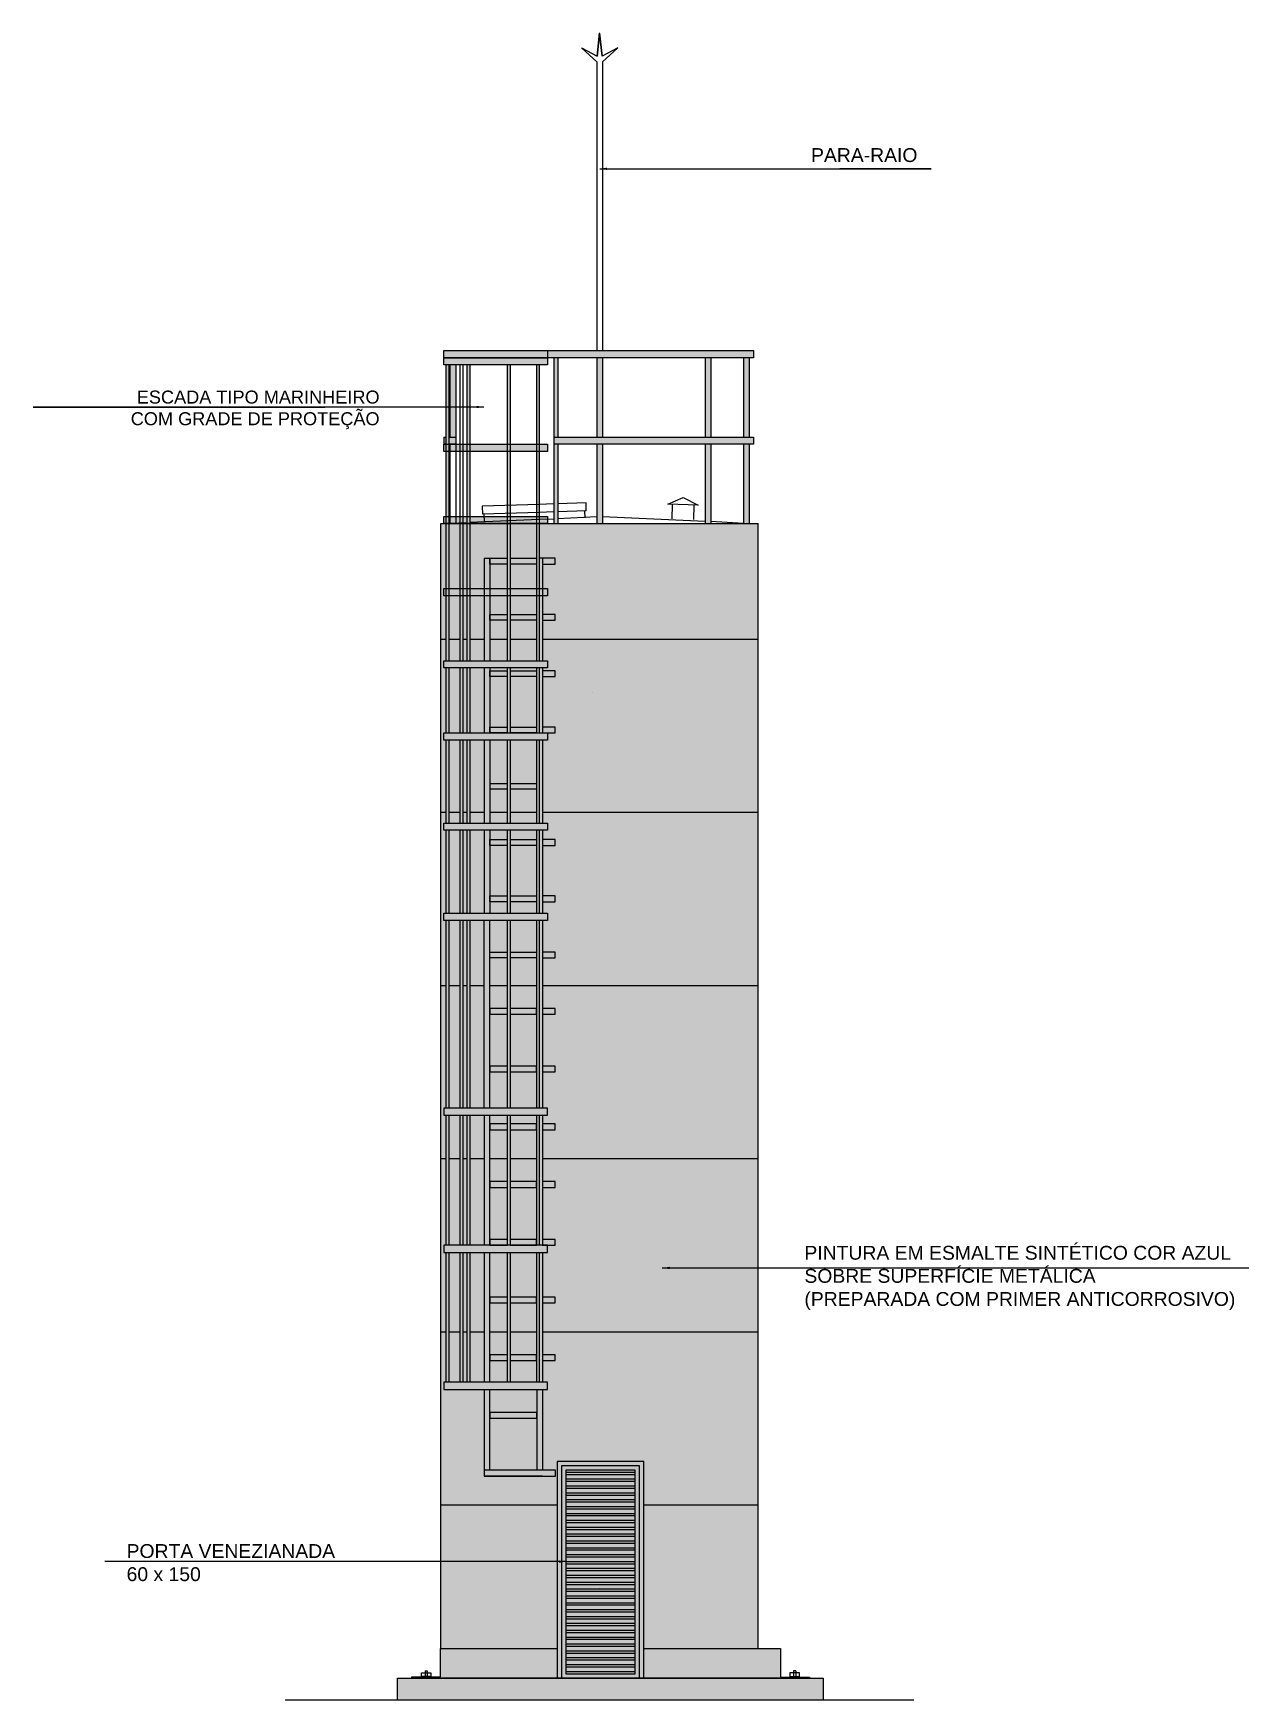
# Model space of a CAD drawing. Header units: inches. Extents: x -31248 to -31013, y 4727 to 4866.
# Drawn here: x -31216.39 to -31207.96, y 4766.96 to 4778.51 of the extents above; entities that cross this region are included whole.
import ezdxf

# ---------------------------------------------------------------- set-up
doc = ezdxf.new("R2010")
doc.units = ezdxf.units.IN
doc.header["$MEASUREMENT"] = 0
for name, color, linetype in [('01', 1, 'Continuous'), ('AR-CORTE', 1, 'Continuous'), ('ARQ-ALV-VISTA1', 3, 'Continuous'), ('ARQ-ALV-VISTA2', 1, 'Continuous'), ('ARQ-ESQ-VISTA2', 1, 'Continuous'), ('ARQ-HTC', 9, 'Continuous'), ('ARQ-SMB-1_100', 2, 'Continuous'), ('ARQ-TXT-1_075', 2, 'Continuous'), ('EST-CONC-CORTE', 5, 'Continuous'), ('EST-CONC-VISTA2', 2, 'Continuous'), ('PRES-AZUL', 164, 'Continuous')]:
    doc.layers.add(name, color=color, linetype=linetype)
doc.styles.add('ESC-50-A20', font='arial.ttf', dxfattribs={"height": 0.1})
doc.styles.add('FNDE Texto Cota 0025', font='verdana.ttf', dxfattribs={"height": 0.04})
doc.dimstyles.new('FNDE 1-0025', dxfattribs={"dimscale": 5, "dimtxt": 0.04, "dimasz": 0.01, "dimexe": 0.15, "dimexo": 0.15, "dimgap": 0.005, "dimtad": 1, "dimzin": 1, "dimdsep": 46, "dimtxsty": 'FNDE Texto Cota 0025', "dimblk": 'tic', "dimcen": 0.015, "dimdle": 0.15, "dimse1": 1, "dimse2": 1, "dimclrd": 251, "dimclre": 251, "dimclrt": 256, "dimaunit": 1, "dimadec": 3, "dimazin": 0, "dimtfac": 1, "dimtix": 1, "dimtmove": 2, "dimatfit": 3, "dimfxl": 0.15, "dimtvp": 1, "dimtolj": 1, "dimtzin": 0, "dimarcsym": 0})

# ---------------------------------------------------------------- blocks, each defined once
blk = doc.blocks.new('tic')
at = {"color": 251}
for p, q in [((-1, 0), (1, 0)), ((0, -1), (0, 1))]:
    blk.add_line(p, q, dxfattribs=at)
blk.add_line((-0.6, -0.6), (0.6, 0.6))

msp = doc.modelspace()

# ---------------------------------------------------------------- hatches: boundary and pattern name
at = {"layer": '01'}
h = msp.add_hatch(color=160, dxfattribs=at)
h.dxf.hatch_style = 1
h.paths.add_polyline_path([(-31212.882, 4775.139), (-31212.902, 4775.138), (-31212.902, 4775.109), (-31212.882, 4775.109)], flags=17)
h.paths.add_polyline_path([(-31212.882, 4775.159), (-31212.902, 4775.159), (-31212.902, 4775.138), (-31212.882, 4775.139)])
h.paths.add_polyline_path([(-31212.882, 4775.187), (-31212.902, 4775.186), (-31212.902, 4775.159), (-31212.882, 4775.159)])
h.paths.add_polyline_path([(-31212.882, 4775.242), (-31212.902, 4775.241), (-31212.902, 4775.186), (-31212.882, 4775.187)])
h.paths.add_polyline_path([(-31212.882, 4775.609), (-31212.902, 4775.609), (-31212.902, 4775.241), (-31212.882, 4775.242)])
h.paths.add_polyline_path([(-31213.084, 4775.13), (-31213.104, 4775.13), (-31213.104, 4775.109), (-31213.084, 4775.109)])
h.paths.add_polyline_path([(-31213.084, 4775.159), (-31213.104, 4775.159), (-31213.104, 4775.13), (-31213.084, 4775.13)])
h.paths.add_polyline_path([(-31213.084, 4775.18), (-31213.104, 4775.179), (-31213.104, 4775.159), (-31213.084, 4775.159)])
h.paths.add_polyline_path([(-31213.084, 4775.235), (-31213.104, 4775.234), (-31213.104, 4775.179), (-31213.084, 4775.18)])
h.paths.add_polyline_path([(-31213.084, 4775.609), (-31213.104, 4775.609), (-31213.104, 4775.234), (-31213.084, 4775.235)])
h.paths.add_polyline_path([(-31213.364, 4775.159), (-31213.384, 4775.159), (-31213.384, 4775.109), (-31213.364, 4775.109)])
h.paths.add_polyline_path([(-31213.364, 4775.609), (-31213.384, 4775.609), (-31213.384, 4775.159), (-31213.364, 4775.159)])
h.paths.add_polyline_path([(-31213.509, 4775.159), (-31213.529, 4775.159), (-31213.529, 4775.109), (-31213.509, 4775.109)])
h.paths.add_polyline_path([(-31213.509, 4775.609), (-31213.529, 4775.609), (-31213.529, 4775.159), (-31213.509, 4775.159)])
h.paths.add_polyline_path([(-31212.824, 4775.141), (-31212.882, 4775.139), (-31213.084, 4775.13), (-31213.084, 4775.109), (-31212.824, 4775.109)])
h.paths.add_polyline_path([(-31212.824, 4775.159), (-31212.882, 4775.159), (-31212.882, 4775.139), (-31212.824, 4775.141)])
h.paths.add_polyline_path([(-31212.902, 4775.159), (-31213.084, 4775.159), (-31213.084, 4775.13), (-31212.902, 4775.138)])
h.paths.add_polyline_path([(-31213.104, 4775.13), (-31213.364, 4775.118), (-31213.364, 4775.109), (-31213.104, 4775.109)])
h.paths.add_polyline_path([(-31213.104, 4775.159), (-31213.265, 4775.159), (-31213.264, 4775.122), (-31213.104, 4775.13)])
h.paths.add_polyline_path([(-31213.265, 4775.159), (-31213.364, 4775.159), (-31213.364, 4775.118), (-31213.264, 4775.122)])
h.paths.add_polyline_path([(-31213.384, 4775.159), (-31213.412, 4775.159), (-31213.412, 4775.116), (-31213.384, 4775.117)])
h.paths.add_polyline_path([(-31213.412, 4775.159), (-31213.432, 4775.159), (-31213.432, 4775.115), (-31213.412, 4775.116)])
h.paths.add_polyline_path([(-31213.432, 4775.159), (-31213.461, 4775.159), (-31213.461, 4775.114), (-31213.432, 4775.115)])
h.paths.add_polyline_path([(-31213.384, 4775.117), (-31213.412, 4775.116), (-31213.412, 4775.109), (-31213.384, 4775.109)])
h.paths.add_polyline_path([(-31213.412, 4775.116), (-31213.432, 4775.115), (-31213.432, 4775.109), (-31213.412, 4775.109)])
h.paths.add_polyline_path([(-31213.432, 4775.115), (-31213.461, 4775.114), (-31213.461, 4775.109), (-31213.432, 4775.109)])
h.paths.add_polyline_path([(-31213.461, 4775.159), (-31213.501, 4775.159), (-31213.501, 4775.109), (-31213.461, 4775.109), (-31213.461, 4775.114)])
h.paths.add_polyline_path([(-31213.529, 4775.159), (-31213.544, 4775.159), (-31213.544, 4775.11), (-31213.529, 4775.111)])
h.paths.add_polyline_path([(-31212.824, 4775.659), (-31212.882, 4775.659), (-31212.882, 4775.609), (-31212.824, 4775.609)])
h.paths.add_polyline_path([(-31212.902, 4775.659), (-31213.084, 4775.659), (-31213.084, 4775.609), (-31212.902, 4775.609)])
h.paths.add_polyline_path([(-31213.104, 4775.659), (-31213.364, 4775.659), (-31213.364, 4775.609), (-31213.104, 4775.609)])
h.paths.add_polyline_path([(-31212.882, 4775.659), (-31212.902, 4775.659), (-31212.902, 4775.609), (-31212.882, 4775.609)])
h.paths.add_polyline_path([(-31213.084, 4775.659), (-31213.104, 4775.659), (-31213.104, 4775.609), (-31213.084, 4775.609)])
h.paths.add_polyline_path([(-31213.364, 4775.659), (-31213.384, 4775.659), (-31213.384, 4775.609), (-31213.364, 4775.609)])
h.paths.add_polyline_path([(-31213.384, 4775.659), (-31213.412, 4775.659), (-31213.412, 4775.609), (-31213.384, 4775.609)])
h.paths.add_polyline_path([(-31213.412, 4775.659), (-31213.432, 4775.659), (-31213.432, 4775.609), (-31213.412, 4775.609)])
h.paths.add_polyline_path([(-31213.432, 4775.659), (-31213.461, 4775.659), (-31213.461, 4775.609), (-31213.432, 4775.609)])
h.paths.add_polyline_path([(-31213.461, 4775.659), (-31213.501, 4775.659), (-31213.501, 4775.609), (-31213.461, 4775.609)])
h.paths.add_polyline_path([(-31213.501, 4775.659), (-31213.509, 4775.659), (-31213.509, 4775.609), (-31213.501, 4775.609)])
h.paths.add_polyline_path([(-31213.509, 4775.659), (-31213.529, 4775.659), (-31213.529, 4775.609), (-31213.509, 4775.609)])
h.paths.add_polyline_path([(-31213.529, 4775.659), (-31213.544, 4775.659), (-31213.544, 4775.609), (-31213.529, 4775.609)])
h.paths.add_polyline_path([(-31213.529, 4775.709), (-31213.544, 4775.709), (-31213.544, 4775.659), (-31213.529, 4775.659)])
h.paths.add_polyline_path([(-31213.509, 4776.209), (-31213.529, 4776.209), (-31213.529, 4775.659), (-31213.509, 4775.659)])
h.paths.add_polyline_path([(-31213.461, 4775.709), (-31213.509, 4775.709), (-31213.509, 4775.659), (-31213.461, 4775.659)])
h.paths.add_polyline_path([(-31213.364, 4776.209), (-31213.384, 4776.209), (-31213.384, 4775.659), (-31213.364, 4775.659)])
h.paths.add_polyline_path([(-31213.084, 4776.209), (-31213.104, 4776.209), (-31213.104, 4775.659), (-31213.084, 4775.659)])
h.paths.add_polyline_path([(-31212.882, 4776.209), (-31212.902, 4776.209), (-31212.902, 4775.659), (-31212.882, 4775.659)])
h.paths.add_polyline_path([(-31213.461, 4776.209), (-31213.501, 4776.209), (-31213.501, 4775.709), (-31213.461, 4775.709)])
h.paths.add_polyline_path([(-31212.824, 4776.259), (-31213.544, 4776.259), (-31213.544, 4776.209), (-31212.824, 4776.209)])
h.paths.add_polyline_path([(-31212.824, 4776.309), (-31213.544, 4776.309), (-31213.544, 4776.259), (-31212.824, 4776.259)])
h = msp.add_hatch(color=160, dxfattribs=at)
h.dxf.hatch_style = 1
h.paths.add_polyline_path([(-31211.427, 4775.659), (-31211.467, 4775.659), (-31211.467, 4775.109), (-31211.427, 4775.109)])
h.paths.add_polyline_path([(-31211.693, 4775.659), (-31211.733, 4775.659), (-31211.733, 4775.109), (-31211.693, 4775.109)])
h.paths.add_polyline_path([(-31211.397, 4775.709), (-31212.782, 4775.709), (-31212.782, 4775.659), (-31211.397, 4775.659)])
h.paths.add_polyline_path([(-31211.427, 4776.259), (-31211.467, 4776.259), (-31211.467, 4775.709), (-31211.427, 4775.709)])
h.paths.add_polyline_path([(-31211.693, 4776.259), (-31211.733, 4776.259), (-31211.733, 4775.709), (-31211.693, 4775.709)])
h.paths.add_polyline_path([(-31211.397, 4776.309), (-31212.824, 4776.309), (-31212.824, 4776.259), (-31212.824, 4776.259), (-31211.397, 4776.259)])
h.paths.add_polyline_path([(-31212.444, 4776.259), (-31212.484, 4776.259), (-31212.484, 4775.709), (-31212.444, 4775.709)])
h.paths.add_polyline_path([(-31212.753, 4776.259), (-31212.782, 4776.259), (-31212.782, 4775.709), (-31212.753, 4775.709)])
h.paths.add_polyline_path([(-31212.753, 4775.659), (-31212.782, 4775.659), (-31212.782, 4775.109), (-31212.753, 4775.109)])
h.paths.add_polyline_path([(-31212.444, 4775.659), (-31212.484, 4775.659), (-31212.484, 4775.109), (-31212.444, 4775.109)])
h = msp.add_hatch(color=256, dxfattribs=at)
h.dxf.hatch_style = 1
h.set_gradient(color1=(0, 63, 255), tint=1, name='CYLINDER')
h.paths.add_polyline_path([(-31213.564, 4775.109), (-31211.364, 4775.109), (-31211.364, 4767.314), (-31213.564, 4767.314)])
h = msp.add_hatch(color=160, dxfattribs=at)
h.dxf.hatch_style = 1
h.paths.add_polyline_path([(-31213.084, 4775.109), (-31213.104, 4775.109), (-31213.104, 4774.659), (-31213.084, 4774.659)])
h.paths.add_polyline_path([(-31212.882, 4775.109), (-31212.902, 4775.109), (-31212.902, 4774.659), (-31212.882, 4774.659)])
h.paths.add_polyline_path([(-31213.364, 4774.609), (-31213.384, 4774.609), (-31213.384, 4774.159), (-31213.364, 4774.159)])
h.paths.add_polyline_path([(-31213.509, 4774.609), (-31213.529, 4774.609), (-31213.529, 4774.159), (-31213.509, 4774.159)])
h.paths.add_polyline_path([(-31213.364, 4775.109), (-31213.384, 4775.109), (-31213.384, 4774.659), (-31213.364, 4774.659)])
h.paths.add_polyline_path([(-31213.509, 4775.109), (-31213.529, 4775.109), (-31213.529, 4774.659), (-31213.509, 4774.659)])
h = msp.add_hatch(color=160, dxfattribs=at)
h.dxf.hatch_style = 1
h.paths.add_polyline_path([(-31213.084, 4771.009), (-31213.104, 4771.009), (-31213.104, 4770.109), (-31213.084, 4770.109)])
h.paths.add_polyline_path([(-31212.882, 4772.359), (-31212.902, 4772.359), (-31212.902, 4771.059), (-31212.882, 4771.059)])
h.paths.add_polyline_path([(-31213.084, 4772.359), (-31213.104, 4772.359), (-31213.104, 4771.059), (-31213.084, 4771.059)])
h.paths.add_polyline_path([(-31213.224, 4772.359), (-31213.264, 4772.359), (-31213.264, 4771.059), (-31213.224, 4771.059)])
h.paths.add_polyline_path([(-31213.364, 4772.359), (-31213.384, 4772.359), (-31213.384, 4771.059), (-31213.364, 4771.059)])
h.paths.add_polyline_path([(-31213.509, 4772.359), (-31213.529, 4772.359), (-31213.529, 4771.059), (-31213.509, 4771.059)])
h.paths.add_polyline_path([(-31212.772, 4771.349), (-31212.859, 4771.349), (-31212.859, 4771.309), (-31212.772, 4771.309)])
h.paths.add_polyline_path([(-31212.902, 4771.349), (-31213.084, 4771.349), (-31213.084, 4771.309), (-31212.902, 4771.309)])
h.paths.add_polyline_path([(-31213.104, 4771.349), (-31213.224, 4771.349), (-31213.224, 4771.309), (-31213.104, 4771.309)])
h.paths.add_polyline_path([(-31213.104, 4771.749), (-31213.224, 4771.749), (-31213.224, 4771.709), (-31213.104, 4771.709)])
h.paths.add_polyline_path([(-31212.902, 4771.749), (-31213.084, 4771.749), (-31213.084, 4771.709), (-31212.902, 4771.709)])
h.paths.add_polyline_path([(-31212.772, 4771.749), (-31212.859, 4771.749), (-31212.859, 4771.709), (-31212.772, 4771.709)])
h.paths.add_polyline_path([(-31212.859, 4772.359), (-31212.882, 4772.359), (-31212.882, 4771.059), (-31212.859, 4771.059)])
h.paths.add_polyline_path([(-31212.772, 4772.139), (-31212.859, 4772.139), (-31212.859, 4772.099), (-31212.772, 4772.099)])
h.paths.add_polyline_path([(-31212.902, 4772.139), (-31213.084, 4772.139), (-31213.084, 4772.099), (-31212.902, 4772.099)])
h.paths.add_polyline_path([(-31213.104, 4772.139), (-31213.224, 4772.139), (-31213.224, 4772.099), (-31213.104, 4772.099)])
h.paths.add_polyline_path([(-31212.824, 4772.409), (-31213.544, 4772.409), (-31213.544, 4772.359), (-31212.824, 4772.359)])
h.paths.add_polyline_path([(-31212.772, 4772.529), (-31212.859, 4772.529), (-31212.859, 4772.489), (-31212.772, 4772.489)])
h.paths.add_polyline_path([(-31212.859, 4772.984), (-31212.882, 4772.984), (-31212.882, 4772.409), (-31212.859, 4772.409)])
h.paths.add_polyline_path([(-31212.882, 4772.984), (-31212.902, 4772.984), (-31212.902, 4772.409), (-31212.882, 4772.409)])
h.paths.add_polyline_path([(-31212.902, 4772.529), (-31213.084, 4772.529), (-31213.084, 4772.489), (-31212.902, 4772.489)])
h.paths.add_polyline_path([(-31213.104, 4772.529), (-31213.224, 4772.529), (-31213.224, 4772.489), (-31213.104, 4772.489)])
h.paths.add_polyline_path([(-31213.224, 4772.984), (-31213.264, 4772.984), (-31213.264, 4772.409), (-31213.224, 4772.409)])
h.paths.add_polyline_path([(-31213.084, 4772.984), (-31213.104, 4772.984), (-31213.104, 4772.409), (-31213.084, 4772.409)])
h.paths.add_polyline_path([(-31213.364, 4772.984), (-31213.384, 4772.984), (-31213.384, 4772.409), (-31213.364, 4772.409)])
h.paths.add_polyline_path([(-31213.509, 4772.984), (-31213.529, 4772.984), (-31213.529, 4772.409), (-31213.509, 4772.409)])
h.paths.add_polyline_path([(-31212.772, 4772.919), (-31212.859, 4772.919), (-31212.859, 4772.879), (-31212.772, 4772.879)])
h.paths.add_polyline_path([(-31212.902, 4772.919), (-31213.084, 4772.919), (-31213.084, 4772.879), (-31212.902, 4772.879)])
h.paths.add_polyline_path([(-31213.104, 4772.919), (-31213.224, 4772.919), (-31213.224, 4772.879), (-31213.104, 4772.879)])
h.paths.add_polyline_path([(-31212.824, 4773.034), (-31213.544, 4773.034), (-31213.544, 4772.984), (-31212.824, 4772.984)])
h.paths.add_polyline_path([(-31212.859, 4773.609), (-31212.882, 4773.609), (-31212.882, 4773.034), (-31212.859, 4773.034)])
h.paths.add_polyline_path([(-31212.882, 4773.609), (-31212.902, 4773.609), (-31212.902, 4773.034), (-31212.882, 4773.034)])
h.paths.add_polyline_path([(-31212.902, 4773.309), (-31213.084, 4773.309), (-31213.084, 4773.269), (-31212.902, 4773.269)])
h.paths.add_polyline_path([(-31213.104, 4773.309), (-31213.224, 4773.309), (-31213.224, 4773.269), (-31213.104, 4773.269)])
h.paths.add_polyline_path([(-31213.224, 4773.609), (-31213.264, 4773.609), (-31213.264, 4773.034), (-31213.224, 4773.034)])
h.paths.add_polyline_path([(-31213.084, 4773.609), (-31213.104, 4773.609), (-31213.104, 4773.034), (-31213.084, 4773.034)])
h.paths.add_polyline_path([(-31213.364, 4773.609), (-31213.384, 4773.609), (-31213.384, 4773.034), (-31213.364, 4773.034)])
h.paths.add_polyline_path([(-31213.509, 4773.609), (-31213.529, 4773.609), (-31213.529, 4773.034), (-31213.509, 4773.034)])
h.paths.add_polyline_path([(-31212.859, 4773.699), (-31212.772, 4773.699), (-31212.772, 4773.659), (-31212.824, 4773.659), (-31212.824, 4773.609), (-31213.544, 4773.609), (-31213.544, 4773.659), (-31212.859, 4773.659)])
h.paths.add_polyline_path([(-31212.902, 4773.699), (-31213.084, 4773.699), (-31213.084, 4773.659), (-31212.902, 4773.659)], flags=17)
h.paths.add_polyline_path([(-31213.104, 4773.699), (-31213.224, 4773.699), (-31213.224, 4773.659), (-31213.104, 4773.659)], flags=17)
h.paths.add_polyline_path([(-31213.224, 4774.109), (-31213.264, 4774.109), (-31213.264, 4773.659), (-31213.224, 4773.659), (-31213.224, 4773.699)])
h.paths.add_polyline_path([(-31213.509, 4774.109), (-31213.529, 4774.109), (-31213.529, 4773.659), (-31213.509, 4773.659)])
h.paths.add_polyline_path([(-31213.364, 4774.109), (-31213.384, 4774.109), (-31213.384, 4773.659), (-31213.364, 4773.659)])
h.paths.add_polyline_path([(-31213.104, 4774.089), (-31213.224, 4774.089), (-31213.224, 4774.049), (-31213.104, 4774.049)])
h.paths.add_polyline_path([(-31212.902, 4774.089), (-31213.084, 4774.089), (-31213.084, 4774.049), (-31212.902, 4774.049)])
h.paths.add_polyline_path([(-31212.772, 4774.089), (-31212.859, 4774.089), (-31212.859, 4774.049), (-31212.772, 4774.049)])
h.paths.add_polyline_path([(-31212.859, 4774.109), (-31212.882, 4774.109), (-31212.882, 4773.659), (-31212.859, 4773.659), (-31212.859, 4773.699)])
h.paths.add_polyline_path([(-31212.882, 4774.109), (-31212.902, 4774.109), (-31212.902, 4773.659), (-31212.882, 4773.659)])
h.paths.add_polyline_path([(-31213.084, 4774.109), (-31213.104, 4774.109), (-31213.104, 4773.659), (-31213.084, 4773.659), (-31213.084, 4773.699)])
h.paths.add_polyline_path([(-31212.824, 4774.159), (-31213.544, 4774.159), (-31213.544, 4774.109), (-31212.824, 4774.109)])
h.paths.add_polyline_path([(-31213.224, 4774.609), (-31213.264, 4774.609), (-31213.264, 4774.159), (-31213.224, 4774.159)])
h.paths.add_polyline_path([(-31213.084, 4774.609), (-31213.104, 4774.609), (-31213.104, 4774.159), (-31213.084, 4774.159)])
h.paths.add_polyline_path([(-31212.882, 4774.609), (-31212.902, 4774.609), (-31212.902, 4774.159), (-31212.882, 4774.159)])
h.paths.add_polyline_path([(-31212.859, 4774.609), (-31212.882, 4774.609), (-31212.882, 4774.159), (-31212.859, 4774.159)])
h.paths.add_polyline_path([(-31212.772, 4774.479), (-31212.859, 4774.479), (-31212.859, 4774.439), (-31212.772, 4774.439)])
h.paths.add_polyline_path([(-31212.902, 4774.479), (-31213.084, 4774.479), (-31213.084, 4774.439), (-31212.902, 4774.439)])
h.paths.add_polyline_path([(-31213.104, 4774.479), (-31213.224, 4774.479), (-31213.224, 4774.439), (-31213.104, 4774.439)])
h.paths.add_polyline_path([(-31212.824, 4774.659), (-31212.859, 4774.659), (-31212.859, 4774.609), (-31212.824, 4774.609)])
h.paths.add_polyline_path([(-31212.859, 4774.659), (-31212.882, 4774.659), (-31212.882, 4774.609), (-31212.859, 4774.609)])
h.paths.add_polyline_path([(-31212.882, 4774.659), (-31212.902, 4774.659), (-31212.902, 4774.609), (-31212.882, 4774.609)])
h.paths.add_polyline_path([(-31212.902, 4774.659), (-31213.084, 4774.659), (-31213.084, 4774.609), (-31212.902, 4774.609)])
h.paths.add_polyline_path([(-31213.084, 4774.659), (-31213.104, 4774.659), (-31213.104, 4774.609), (-31213.084, 4774.609)])
h.paths.add_polyline_path([(-31213.104, 4774.659), (-31213.224, 4774.659), (-31213.224, 4774.609), (-31213.104, 4774.609)])
h.paths.add_polyline_path([(-31213.224, 4774.659), (-31213.264, 4774.659), (-31213.264, 4774.609), (-31213.224, 4774.609)])
h.paths.add_polyline_path([(-31213.264, 4774.659), (-31213.364, 4774.659), (-31213.364, 4774.609), (-31213.264, 4774.609)])
h.paths.add_polyline_path([(-31213.364, 4774.659), (-31213.384, 4774.659), (-31213.384, 4774.609), (-31213.364, 4774.609)])
h.paths.add_polyline_path([(-31213.384, 4774.659), (-31213.412, 4774.659), (-31213.412, 4774.609), (-31213.384, 4774.609)])
h.paths.add_polyline_path([(-31213.412, 4774.659), (-31213.432, 4774.659), (-31213.432, 4774.609), (-31213.412, 4774.609)])
h.paths.add_polyline_path([(-31213.432, 4774.659), (-31213.509, 4774.659), (-31213.509, 4774.609), (-31213.432, 4774.609)])
h.paths.add_polyline_path([(-31213.509, 4774.659), (-31213.529, 4774.659), (-31213.529, 4774.609), (-31213.509, 4774.609)])
h.paths.add_polyline_path([(-31213.529, 4774.659), (-31213.544, 4774.659), (-31213.544, 4774.609), (-31213.529, 4774.609)])
h.paths.add_polyline_path([(-31213.224, 4774.869), (-31213.264, 4774.869), (-31213.264, 4774.659), (-31213.224, 4774.659)])
h.paths.add_polyline_path([(-31213.104, 4774.869), (-31213.224, 4774.869), (-31213.224, 4774.829), (-31213.104, 4774.829)])
h.paths.add_polyline_path([(-31212.902, 4774.869), (-31213.084, 4774.869), (-31213.084, 4774.829), (-31212.902, 4774.829)])
h.paths.add_polyline_path([(-31212.772, 4774.869), (-31212.859, 4774.869), (-31212.859, 4774.829), (-31212.772, 4774.829)])
h.paths.add_polyline_path([(-31212.859, 4774.869), (-31212.882, 4774.869), (-31212.882, 4774.659), (-31212.859, 4774.659)])
h = msp.add_hatch(color=160, dxfattribs=at)
h.dxf.hatch_style = 1
h.paths.add_polyline_path([(-31213.224, 4769.109), (-31213.264, 4769.109), (-31213.264, 4768.549), (-31213.224, 4768.549)])
h.paths.add_polyline_path([(-31212.859, 4769.109), (-31212.899, 4769.109), (-31212.899, 4768.549), (-31212.859, 4768.549)])
h.paths.add_polyline_path([(-31212.899, 4768.949), (-31213.224, 4768.949), (-31213.224, 4768.909), (-31212.899, 4768.909)])
h.paths.add_polyline_path([(-31212.769, 4768.549), (-31213.264, 4768.549), (-31213.264, 4768.509), (-31213.224, 4768.509), (-31213.224, 4768.509), (-31213.104, 4768.509), (-31212.769, 4768.509)])
h.paths.add_polyline_path([(-31212.824, 4769.159), (-31213.544, 4769.159), (-31213.544, 4769.109), (-31212.824, 4769.109)])
h.paths.add_polyline_path([(-31213.224, 4770.059), (-31213.264, 4770.059), (-31213.264, 4769.159), (-31213.224, 4769.159)])
h.paths.add_polyline_path([(-31213.104, 4769.349), (-31213.224, 4769.349), (-31213.224, 4769.309), (-31213.104, 4769.309)])
h.paths.add_polyline_path([(-31212.902, 4769.349), (-31213.084, 4769.349), (-31213.084, 4769.309), (-31212.902, 4769.309)])
h.paths.add_polyline_path([(-31212.772, 4769.349), (-31212.859, 4769.349), (-31212.859, 4769.309), (-31212.772, 4769.309)])
h.paths.add_polyline_path([(-31212.772, 4769.749), (-31212.859, 4769.749), (-31212.859, 4769.709), (-31212.772, 4769.709)])
h.paths.add_polyline_path([(-31212.902, 4769.749), (-31213.084, 4769.749), (-31213.084, 4769.709), (-31212.902, 4769.709)])
h.paths.add_polyline_path([(-31213.364, 4770.059), (-31213.384, 4770.059), (-31213.384, 4769.159), (-31213.364, 4769.159)])
h.paths.add_polyline_path([(-31213.509, 4770.059), (-31213.529, 4770.059), (-31213.529, 4769.159), (-31213.509, 4769.159)])
h.paths.add_polyline_path([(-31212.824, 4770.109), (-31213.544, 4770.109), (-31213.544, 4770.059), (-31212.824, 4770.059)])
h.paths.add_polyline_path([(-31213.104, 4769.749), (-31213.224, 4769.749), (-31213.224, 4769.709), (-31213.104, 4769.709)])
h.paths.add_polyline_path([(-31213.084, 4770.059), (-31213.104, 4770.059), (-31213.104, 4769.159), (-31213.084, 4769.159)])
h.paths.add_polyline_path([(-31212.859, 4770.059), (-31212.882, 4770.059), (-31212.882, 4769.159), (-31212.859, 4769.159)])
h.paths.add_polyline_path([(-31212.882, 4770.059), (-31212.902, 4770.059), (-31212.902, 4769.159), (-31212.882, 4769.159)])
h.paths.add_polyline_path([(-31212.772, 4770.149), (-31212.859, 4770.149), (-31212.859, 4770.109), (-31212.772, 4770.109)])
h.paths.add_polyline_path([(-31212.902, 4770.149), (-31213.084, 4770.149), (-31213.084, 4770.109), (-31212.902, 4770.109)])
h.paths.add_polyline_path([(-31213.104, 4770.149), (-31213.224, 4770.149), (-31213.224, 4770.109), (-31213.104, 4770.109)])
h.paths.add_polyline_path([(-31213.224, 4771.009), (-31213.264, 4771.009), (-31213.264, 4770.109), (-31213.224, 4770.109)])
h.paths.add_polyline_path([(-31213.104, 4770.549), (-31213.224, 4770.549), (-31213.224, 4770.509), (-31213.104, 4770.509)])
h.paths.add_polyline_path([(-31212.902, 4770.549), (-31213.084, 4770.549), (-31213.084, 4770.509), (-31212.902, 4770.509)])
h.paths.add_polyline_path([(-31212.772, 4770.549), (-31212.859, 4770.549), (-31212.859, 4770.509), (-31212.772, 4770.509)])
h.paths.add_polyline_path([(-31212.859, 4771.009), (-31212.882, 4771.009), (-31212.882, 4770.109), (-31212.859, 4770.109), (-31212.859, 4770.149)])
h.paths.add_polyline_path([(-31212.882, 4771.009), (-31212.902, 4771.009), (-31212.902, 4770.109), (-31212.882, 4770.109)])
h.paths.add_polyline_path([(-31212.772, 4770.949), (-31212.859, 4770.949), (-31212.859, 4770.909), (-31212.772, 4770.909)])
h.paths.add_polyline_path([(-31212.902, 4770.949), (-31213.084, 4770.949), (-31213.084, 4770.909), (-31212.902, 4770.909)])
h.paths.add_polyline_path([(-31213.104, 4770.949), (-31213.224, 4770.949), (-31213.224, 4770.909), (-31213.104, 4770.909)])
h.paths.add_polyline_path([(-31213.364, 4771.009), (-31213.384, 4771.009), (-31213.384, 4770.109), (-31213.364, 4770.109)])
h.paths.add_polyline_path([(-31213.509, 4771.009), (-31213.529, 4771.009), (-31213.529, 4770.109), (-31213.509, 4770.109)])
h.paths.add_polyline_path([(-31212.824, 4771.059), (-31213.544, 4771.059), (-31213.544, 4771.009), (-31212.824, 4771.009)])
h = msp.add_hatch(color=160, dxfattribs=at)
h.paths.add_polyline_path([(-31212.157, 4768.609), (-31212.757, 4768.609), (-31212.757, 4767.109), (-31212.727, 4767.109), (-31212.727, 4768.579), (-31212.187, 4768.579), (-31212.187, 4767.109), (-31212.157, 4767.109)])
h.paths.add_polyline_path([(-31212.187, 4768.579), (-31212.727, 4768.579), (-31212.727, 4767.109), (-31212.187, 4767.109)], flags=17)
h.paths.add_polyline_path([(-31212.217, 4768.549), (-31212.217, 4767.139), (-31212.697, 4767.139), (-31212.697, 4768.549)], flags=16)
h = msp.add_hatch(color=256, dxfattribs=at)
h.dxf.hatch_style = 1
h.set_gradient(color1=(0, 63, 255), tint=1, name='CYLINDER')
h.paths.add_polyline_path([(-31213.569, 4767.314), (-31211.209, 4767.314), (-31211.209, 4767.114), (-31213.569, 4767.114)])
at = {"layer": 'ARQ-HTC', "ltscale": 0.1}
msp.add_hatch(color=256, dxfattribs=at).paths.add_polyline_path([(-31210.914, 4766.959), (-31210.914, 4767.109), (-31213.864, 4767.109), (-31213.864, 4766.959)])
at = {"layer": 'PRES-AZUL'}
h = msp.add_hatch(dxfattribs=at)
h.set_pattern_fill('ANSI32', color=160, scale=0.005, angle=135, style=0)
h.set_pattern_definition([(180, (-31212.84712, 4767.139065), (-3e-18, -0.047625), []), (180, (-31212.862997, 4767.15494), (-3e-18, -0.047625), [])])
h.paths.add_polyline_path([(-31212.217, 4767.139), (-31212.217, 4768.549), (-31212.697, 4768.549), (-31212.697, 4767.139)])

# ---------------------------------------------------------------- linework, layer by layer
at = {"layer": '01'}
for p, q in [((-31212.882, 4775.187), (-31213.276, 4775.174)), ((-31213.266, 4775.174), (-31213.264, 4775.121)), ((-31212.782, 4775.19), (-31212.882, 4775.187)), ((-31212.556, 4775.198), (-31212.753, 4775.191)), ((-31212.564, 4775.149), (-31212.566, 4775.197)), ((-31211.961, 4775.242), (-31211.964, 4775.142)), ((-31211.811, 4775.237), (-31211.814, 4775.137)), ((-31212.824, 4774.159), (-31212.824, 4774.109)), ((-31212.824, 4773.659), (-31212.824, 4773.609)), ((-31212.824, 4773.034), (-31212.824, 4772.984)), ((-31212.824, 4772.409), (-31212.824, 4772.359))]:
    msp.add_line(p, q, dxfattribs=at)
for points in [[(-31211.884, 4775.29), (-31211.781, 4775.236), (-31211.991, 4775.243), (-31211.884, 4775.29)], [(-31212.882, 4775.242), (-31213.278, 4775.229), (-31213.276, 4775.174)], [(-31212.782, 4775.245), (-31212.882, 4775.242)], [(-31212.556, 4775.198), (-31212.558, 4775.253), (-31212.753, 4775.246)]]:
    msp.add_lwpolyline(points, dxfattribs=at)
at = {"layer": 'AR-CORTE', "color": 2}
for p, q in [((-31213.564, 4775.109), (-31211.721, 4775.109)), ((-31213.564, 4767.314), (-31213.564, 4775.109)), ((-31213.564, 4775.109), (-31211.364, 4775.109)), ((-31211.364, 4767.314), (-31211.364, 4775.109)), ((-31213.569, 4767.314), (-31212.757, 4767.314)), ((-31212.157, 4767.314), (-31211.209, 4767.314)), ((-31213.769, 4767.114), (-31213.769, 4767.109)), ((-31211.214, 4767.109), (-31213.564, 4767.109)), ((-31213.564, 4767.109), (-31213.564, 4767.109)), ((-31213.564, 4767.109), (-31213.564, 4767.109)), ((-31213.564, 4767.109), (-31211.214, 4767.109)), ((-31213.564, 4767.109), (-31211.214, 4767.109)), ((-31211.009, 4767.114), (-31211.009, 4767.109))]:
    msp.add_line(p, q, dxfattribs=at)
for points in [[(-31213.569, 4767.314), (-31213.569, 4767.114), (-31213.769, 4767.114)], [(-31211.209, 4767.314), (-31211.209, 4767.114), (-31211.009, 4767.114)]]:
    msp.add_lwpolyline(points, dxfattribs=at)
at = {"layer": 'ARQ-ALV-VISTA1', "ltscale": 0.1}
for p, q in [((-31213.501, 4776.209), (-31213.501, 4775.709)), ((-31213.461, 4776.209), (-31213.461, 4775.659)), ((-31212.782, 4776.259), (-31212.782, 4775.109)), ((-31212.753, 4776.259), (-31212.753, 4775.709)), ((-31212.484, 4776.259), (-31212.484, 4775.709)), ((-31212.444, 4776.259), (-31212.444, 4775.709)), ((-31211.733, 4776.259), (-31211.733, 4775.709)), ((-31211.693, 4776.259), (-31211.693, 4775.709)), ((-31211.467, 4776.259), (-31211.467, 4775.709)), ((-31211.427, 4776.259), (-31211.427, 4775.709)), ((-31213.544, 4775.709), (-31213.544, 4775.659)), ((-31213.501, 4775.659), (-31213.501, 4775.109)), ((-31213.461, 4775.659), (-31213.461, 4775.109)), ((-31212.753, 4775.659), (-31212.753, 4775.109)), ((-31212.484, 4775.659), (-31212.484, 4775.109)), ((-31212.444, 4775.659), (-31212.444, 4775.109)), ((-31211.733, 4775.659), (-31211.733, 4775.109)), ((-31211.693, 4775.659), (-31211.693, 4775.109)), ((-31211.467, 4775.659), (-31211.467, 4775.109)), ((-31211.427, 4775.659), (-31211.427, 4775.109)), ((-31213.264, 4774.869), (-31213.264, 4774.159)), ((-31213.224, 4774.869), (-31213.224, 4774.159)), ((-31212.772, 4774.869), (-31212.882, 4774.869)), ((-31212.859, 4774.869), (-31212.859, 4774.159)), ((-31212.859, 4774.829), (-31212.772, 4774.829)), ((-31212.772, 4774.829), (-31212.772, 4774.869)), ((-31213.264, 4774.109), (-31213.264, 4773.659)), ((-31213.224, 4774.109), (-31213.224, 4773.659)), ((-31212.859, 4774.109), (-31212.859, 4773.659)), ((-31213.264, 4773.609), (-31213.264, 4773.034)), ((-31213.224, 4773.609), (-31213.224, 4773.034)), ((-31212.859, 4773.609), (-31212.859, 4773.034)), ((-31213.264, 4772.984), (-31213.264, 4772.409)), ((-31213.224, 4772.984), (-31213.224, 4772.409)), ((-31212.859, 4772.984), (-31212.859, 4772.409)), ((-31212.899, 4769.109), (-31212.899, 4768.549)), ((-31212.859, 4768.509), (-31213.264, 4768.509))]:
    msp.add_line(p, q, dxfattribs=at)
for points in [[(-31212.824, 4776.309), (-31211.397, 4776.309), (-31211.397, 4776.259), (-31212.824, 4776.259)], [(-31213.544, 4775.709), (-31213.529, 4775.709)], [(-31213.529, 4775.659), (-31213.544, 4775.659)], [(-31213.509, 4775.709), (-31213.461, 4775.709)], [(-31213.461, 4775.659), (-31213.509, 4775.659)], [(-31212.782, 4775.709), (-31211.397, 4775.709), (-31211.397, 4775.659)], [(-31211.397, 4775.659), (-31212.782, 4775.659)], [(-31213.264, 4774.869), (-31213.104, 4774.869)], [(-31213.224, 4774.829), (-31213.224, 4774.869)], [(-31213.104, 4774.829), (-31213.224, 4774.829)], [(-31213.084, 4774.869), (-31212.902, 4774.869), (-31212.902, 4774.829), (-31213.084, 4774.829)], [(-31213.224, 4774.439), (-31213.224, 4774.479)], [(-31213.224, 4774.479), (-31213.104, 4774.479)], [(-31213.084, 4774.479), (-31212.902, 4774.479), (-31212.902, 4774.439), (-31213.084, 4774.439)], [(-31213.104, 4774.439), (-31213.224, 4774.439)], [(-31213.224, 4774.089), (-31213.104, 4774.089)], [(-31213.224, 4774.049), (-31213.224, 4774.089)], [(-31213.104, 4774.049), (-31213.224, 4774.049)], [(-31213.084, 4774.089), (-31212.902, 4774.089)], [(-31212.902, 4774.049), (-31213.084, 4774.049)], [(-31213.224, 4773.699), (-31213.104, 4773.699)], [(-31213.224, 4773.659), (-31213.224, 4773.699)], [(-31213.104, 4773.659), (-31213.224, 4773.659)], [(-31213.084, 4773.699), (-31212.902, 4773.699)], [(-31212.902, 4773.659), (-31213.084, 4773.659)], [(-31213.224, 4773.309), (-31213.104, 4773.309)], [(-31213.084, 4773.309), (-31212.902, 4773.309)], [(-31213.104, 4773.269), (-31213.224, 4773.269)], [(-31212.902, 4773.269), (-31213.084, 4773.269)], [(-31213.224, 4772.919), (-31213.104, 4772.919)], [(-31213.224, 4772.879), (-31213.224, 4772.919)], [(-31213.104, 4772.879), (-31213.224, 4772.879)], [(-31213.084, 4772.919), (-31212.902, 4772.919)], [(-31212.902, 4772.879), (-31213.084, 4772.879)], [(-31213.224, 4772.529), (-31213.104, 4772.529)], [(-31213.224, 4772.489), (-31213.224, 4772.529)], [(-31213.084, 4772.529), (-31212.902, 4772.529)], [(-31213.104, 4772.489), (-31213.224, 4772.489)], [(-31212.902, 4772.489), (-31213.084, 4772.489)], [(-31213.264, 4771.059), (-31213.264, 4772.359)], [(-31213.224, 4771.059), (-31213.224, 4772.359)], [(-31212.859, 4772.359), (-31212.859, 4771.059)], [(-31213.224, 4772.139), (-31213.104, 4772.139)], [(-31213.224, 4772.099), (-31213.224, 4772.139)], [(-31213.104, 4772.099), (-31213.224, 4772.099)], [(-31213.084, 4772.139), (-31212.902, 4772.139)], [(-31212.902, 4772.099), (-31213.084, 4772.099)], [(-31213.224, 4771.749), (-31213.224, 4771.709)], [(-31213.104, 4771.749), (-31213.224, 4771.749)], [(-31213.224, 4771.709), (-31213.104, 4771.709)], [(-31213.084, 4771.709), (-31212.902, 4771.709), (-31212.902, 4771.749), (-31213.084, 4771.749)], [(-31213.224, 4771.349), (-31213.224, 4771.309)], [(-31213.104, 4771.349), (-31213.224, 4771.349)], [(-31213.084, 4771.309), (-31212.902, 4771.309), (-31212.902, 4771.349), (-31213.084, 4771.349)], [(-31213.224, 4771.309), (-31213.104, 4771.309)], [(-31213.264, 4771.009), (-31213.264, 4770.109)], [(-31213.224, 4770.109), (-31213.224, 4771.009)], [(-31212.859, 4771.009), (-31212.859, 4770.109)], [(-31213.224, 4770.949), (-31213.224, 4770.909)], [(-31213.104, 4770.949), (-31213.224, 4770.949)], [(-31213.224, 4770.909), (-31213.104, 4770.909)], [(-31213.084, 4770.909), (-31212.902, 4770.909), (-31212.902, 4770.949), (-31213.084, 4770.949)], [(-31213.104, 4770.549), (-31213.224, 4770.549)], [(-31213.224, 4770.549), (-31213.224, 4770.509)], [(-31213.084, 4770.509), (-31212.902, 4770.509), (-31212.902, 4770.549), (-31213.084, 4770.549)], [(-31213.224, 4770.509), (-31213.104, 4770.509)], [(-31213.224, 4770.149), (-31213.224, 4770.109)], [(-31213.104, 4770.149), (-31213.224, 4770.149)], [(-31213.224, 4770.109), (-31213.104, 4770.109)], [(-31213.084, 4770.109), (-31212.902, 4770.109), (-31212.902, 4770.149), (-31213.084, 4770.149)], [(-31213.264, 4770.059), (-31213.264, 4769.159)], [(-31213.224, 4769.159), (-31213.224, 4770.059)], [(-31212.859, 4770.059), (-31212.859, 4769.159)], [(-31213.224, 4769.749), (-31213.224, 4769.709)], [(-31213.104, 4769.749), (-31213.224, 4769.749)], [(-31213.084, 4769.709), (-31212.902, 4769.709), (-31212.902, 4769.749), (-31213.084, 4769.749)], [(-31213.224, 4769.709), (-31213.104, 4769.709)], [(-31213.104, 4769.349), (-31213.224, 4769.349)], [(-31213.224, 4769.349), (-31213.224, 4769.309)], [(-31213.224, 4769.309), (-31213.104, 4769.309)], [(-31213.084, 4769.309), (-31212.902, 4769.309), (-31212.902, 4769.349), (-31213.084, 4769.349)], [(-31213.264, 4769.109), (-31213.264, 4768.509)], [(-31213.224, 4768.549), (-31213.224, 4769.109)], [(-31212.859, 4769.109), (-31212.859, 4768.549)], [(-31213.224, 4768.949), (-31213.224, 4768.909)], [(-31212.157, 4767.109), (-31212.157, 4768.609), (-31212.757, 4768.609), (-31212.757, 4767.109)], [(-31213.224, 4768.549), (-31213.224, 4768.549)], [(-31213.224, 4768.509), (-31213.104, 4768.509)], [(-31213.224, 4768.509), (-31213.224, 4768.509)]]:
    msp.add_lwpolyline(points, dxfattribs=at)
for points in [[(-31212.772, 4774.479), (-31212.859, 4774.479), (-31212.859, 4774.439), (-31212.772, 4774.439)], [(-31212.772, 4774.089), (-31212.859, 4774.089), (-31212.859, 4774.049), (-31212.772, 4774.049)], [(-31212.772, 4773.699), (-31212.859, 4773.699), (-31212.859, 4773.659), (-31212.772, 4773.659)], [(-31212.772, 4772.919), (-31212.859, 4772.919), (-31212.859, 4772.879), (-31212.772, 4772.879)], [(-31212.772, 4772.529), (-31212.859, 4772.529), (-31212.859, 4772.489), (-31212.772, 4772.489)], [(-31212.772, 4772.139), (-31212.859, 4772.139), (-31212.859, 4772.099), (-31212.772, 4772.099)], [(-31212.772, 4771.749), (-31212.859, 4771.749), (-31212.859, 4771.709), (-31212.772, 4771.709)], [(-31212.772, 4771.349), (-31212.859, 4771.349), (-31212.859, 4771.309), (-31212.772, 4771.309)], [(-31212.772, 4770.949), (-31212.859, 4770.949), (-31212.859, 4770.909), (-31212.772, 4770.909)], [(-31212.772, 4770.549), (-31212.859, 4770.549), (-31212.859, 4770.509), (-31212.772, 4770.509)], [(-31212.772, 4770.149), (-31212.859, 4770.149), (-31212.859, 4770.109), (-31212.772, 4770.109)], [(-31212.772, 4769.749), (-31212.859, 4769.749), (-31212.859, 4769.709), (-31212.772, 4769.709)], [(-31212.772, 4769.349), (-31212.859, 4769.349), (-31212.859, 4769.309), (-31212.772, 4769.309)], [(-31212.899, 4768.949), (-31213.224, 4768.949), (-31213.224, 4768.909), (-31212.899, 4768.909)], [(-31212.769, 4768.549), (-31213.264, 4768.549), (-31213.264, 4768.509), (-31212.769, 4768.509)]]:
    msp.add_lwpolyline(points, close=True, dxfattribs=at)
at = {"layer": 'ARQ-ALV-VISTA2', "ltscale": 0.1}
for p, q in [((-31212.466, 4778.507), (-31212.462, 4778.507)), ((-31212.484, 4778.309), (-31212.484, 4776.309)), ((-31212.444, 4778.309), (-31212.444, 4776.309)), ((-31213.529, 4776.209), (-31213.529, 4774.159)), ((-31213.509, 4776.209), (-31213.509, 4774.159)), ((-31213.384, 4776.209), (-31213.384, 4774.159)), ((-31213.364, 4776.209), (-31213.364, 4774.159)), ((-31213.104, 4776.209), (-31213.104, 4774.159)), ((-31213.084, 4776.209), (-31213.084, 4774.159)), ((-31212.902, 4776.209), (-31212.902, 4774.159)), ((-31212.882, 4776.209), (-31212.882, 4774.159)), ((-31213.529, 4774.109), (-31213.529, 4773.659)), ((-31213.509, 4774.109), (-31213.509, 4773.659)), ((-31213.384, 4774.109), (-31213.384, 4773.659)), ((-31213.364, 4774.109), (-31213.364, 4773.659)), ((-31213.104, 4774.109), (-31213.104, 4773.659)), ((-31213.084, 4774.109), (-31213.084, 4773.659)), ((-31212.902, 4774.109), (-31212.902, 4773.659)), ((-31212.882, 4774.109), (-31212.882, 4773.659)), ((-31213.529, 4773.609), (-31213.529, 4773.034)), ((-31213.509, 4773.609), (-31213.509, 4773.034)), ((-31213.384, 4773.609), (-31213.384, 4773.034)), ((-31213.364, 4773.609), (-31213.364, 4773.034)), ((-31213.104, 4773.609), (-31213.104, 4773.034)), ((-31213.084, 4773.609), (-31213.084, 4773.034)), ((-31212.902, 4773.609), (-31212.902, 4773.034)), ((-31212.882, 4773.609), (-31212.882, 4773.034)), ((-31213.529, 4772.984), (-31213.529, 4772.409)), ((-31213.509, 4772.984), (-31213.509, 4772.409)), ((-31213.384, 4772.984), (-31213.384, 4772.409)), ((-31213.364, 4772.984), (-31213.364, 4772.409)), ((-31213.104, 4772.984), (-31213.104, 4772.409)), ((-31213.084, 4772.984), (-31213.084, 4772.409)), ((-31212.902, 4772.984), (-31212.902, 4772.409)), ((-31212.882, 4772.984), (-31212.882, 4772.409)), ((-31213.529, 4772.359), (-31213.529, 4771.059)), ((-31213.509, 4772.359), (-31213.509, 4771.059)), ((-31213.384, 4772.359), (-31213.384, 4771.059)), ((-31213.364, 4772.359), (-31213.364, 4771.059)), ((-31213.104, 4772.359), (-31213.104, 4771.059)), ((-31213.084, 4772.359), (-31213.084, 4771.059)), ((-31212.902, 4772.359), (-31212.902, 4771.059)), ((-31212.882, 4772.359), (-31212.882, 4771.059)), ((-31213.529, 4771.009), (-31213.529, 4770.109)), ((-31213.509, 4771.009), (-31213.509, 4770.109)), ((-31213.384, 4771.009), (-31213.384, 4770.109)), ((-31213.364, 4771.009), (-31213.364, 4770.109)), ((-31213.104, 4771.009), (-31213.104, 4770.109)), ((-31213.084, 4771.009), (-31213.084, 4770.109)), ((-31212.902, 4771.009), (-31212.902, 4770.109)), ((-31212.882, 4771.009), (-31212.882, 4770.109)), ((-31213.529, 4770.059), (-31213.529, 4769.159)), ((-31213.509, 4770.059), (-31213.509, 4769.159)), ((-31213.384, 4770.059), (-31213.384, 4769.159)), ((-31213.364, 4770.059), (-31213.364, 4769.159)), ((-31213.104, 4770.059), (-31213.104, 4769.159)), ((-31213.084, 4770.059), (-31213.084, 4769.159)), ((-31212.902, 4770.059), (-31212.902, 4769.159)), ((-31212.882, 4770.059), (-31212.882, 4769.159)), ((-31213.674, 4767.159), (-31213.674, 4767.109)), ((-31213.674, 4767.159), (-31213.659, 4767.159)), ((-31213.659, 4767.159), (-31213.659, 4767.109)), ((-31211.119, 4767.159), (-31211.119, 4767.109)), ((-31211.104, 4767.159), (-31211.119, 4767.159)), ((-31211.104, 4767.159), (-31211.104, 4767.109))]:
    msp.add_line(p, q, dxfattribs=at)
at = {"layer": 'ARQ-ALV-VISTA2', "color": 6, "ltscale": 0.1}
msp.add_line((-31214.643, 4766.959), (-31210.285, 4766.959), dxfattribs=at)
at = {"layer": 'ARQ-ALV-VISTA2', "ltscale": 0.1}
for points in [[(-31212.484, 4778.309), (-31212.59, 4778.405), (-31212.481, 4778.348), (-31212.464, 4778.507), (-31212.447, 4778.348)], [(-31212.444, 4778.309), (-31212.337, 4778.405), (-31212.447, 4778.348), (-31212.464, 4778.507), (-31212.481, 4778.348)], [(-31212.753, 4775.144), (-31212.484, 4775.158)], [(-31212.444, 4775.158), (-31211.733, 4775.126)], [(-31213.564, 4775.109), (-31213.529, 4775.111)], [(-31213.497, 4775.112), (-31213.384, 4775.117)], [(-31213.364, 4775.118), (-31212.882, 4775.139)], [(-31212.882, 4775.139), (-31212.782, 4775.143)], [(-31211.693, 4775.125), (-31211.467, 4775.113)], [(-31211.427, 4775.111), (-31211.364, 4775.109)], [(-31212.824, 4773.609), (-31213.544, 4773.609), (-31213.544, 4773.659), (-31212.824, 4773.659)], [(-31212.824, 4772.984), (-31213.544, 4772.984), (-31213.544, 4773.034), (-31212.824, 4773.034)], [(-31212.824, 4772.359), (-31213.544, 4772.359), (-31213.544, 4772.409), (-31212.824, 4772.409)]]:
    msp.add_lwpolyline(points, dxfattribs=at)
for points in [[(-31213.544, 4776.309), (-31212.824, 4776.309), (-31212.824, 4776.259), (-31213.544, 4776.259)], [(-31213.544, 4776.309), (-31212.824, 4776.309), (-31212.824, 4776.259), (-31213.544, 4776.259)], [(-31213.544, 4776.259), (-31212.824, 4776.259), (-31212.824, 4776.209), (-31213.544, 4776.209)], [(-31213.544, 4775.659), (-31212.824, 4775.659), (-31212.824, 4775.609), (-31213.544, 4775.609)], [(-31213.544, 4775.159), (-31212.824, 4775.159), (-31212.824, 4775.109), (-31213.544, 4775.109)], [(-31213.544, 4774.659), (-31212.824, 4774.659), (-31212.824, 4774.609), (-31213.544, 4774.609)], [(-31213.544, 4774.159), (-31212.824, 4774.159), (-31212.824, 4774.109), (-31213.544, 4774.109)], [(-31212.824, 4771.059), (-31213.544, 4771.059), (-31213.544, 4771.009), (-31212.824, 4771.009)], [(-31212.824, 4770.109), (-31213.544, 4770.109), (-31213.544, 4770.059), (-31212.824, 4770.059)], [(-31212.824, 4769.159), (-31213.544, 4769.159), (-31213.544, 4769.109), (-31212.824, 4769.109)], [(-31213.699, 4767.144), (-31213.633, 4767.144), (-31213.633, 4767.12), (-31213.699, 4767.12)], [(-31211.078, 4767.144), (-31211.145, 4767.144), (-31211.145, 4767.12), (-31211.078, 4767.12)]]:
    msp.add_lwpolyline(points, close=True, dxfattribs=at)
at = {"layer": 'ARQ-ESQ-VISTA2', "ltscale": 0.1}
for points in [[(-31212.187, 4767.109), (-31212.187, 4768.579), (-31212.727, 4768.579), (-31212.727, 4767.109)], [(-31212.217, 4767.139), (-31212.217, 4768.549), (-31212.697, 4768.549), (-31212.697, 4767.139), (-31212.217, 4767.139)]]:
    msp.add_lwpolyline(points, dxfattribs=at)
at = {"layer": 'ARQ-SMB-1_100', "color": 251}
for p, q in [((-31213.432, 4776.209), (-31213.432, 4774.159)), ((-31213.412, 4776.209), (-31213.412, 4774.159)), ((-31213.432, 4775.109), (-31213.432, 4775.109)), ((-31213.412, 4775.109), (-31213.412, 4775.109)), ((-31213.432, 4774.109), (-31213.432, 4773.659)), ((-31213.412, 4774.109), (-31213.412, 4773.659)), ((-31213.432, 4773.609), (-31213.432, 4773.034)), ((-31213.412, 4773.609), (-31213.412, 4773.034)), ((-31213.432, 4772.984), (-31213.432, 4772.409)), ((-31213.412, 4772.984), (-31213.412, 4772.409)), ((-31213.432, 4772.359), (-31213.432, 4771.059)), ((-31213.412, 4772.359), (-31213.412, 4771.059)), ((-31213.432, 4771.009), (-31213.432, 4770.109)), ((-31213.412, 4771.009), (-31213.412, 4770.109)), ((-31213.432, 4770.059), (-31213.432, 4769.159)), ((-31213.412, 4770.059), (-31213.412, 4769.159))]:
    msp.add_line(p, q, dxfattribs=at)
at = {"layer": 'ARQ-SMB-1_100', "color": 253}
for p, q in [((-31213.564, 4774.309), (-31213.529, 4774.309)), ((-31213.509, 4774.309), (-31213.432, 4774.309)), ((-31213.412, 4774.309), (-31213.384, 4774.309)), ((-31213.364, 4774.309), (-31213.264, 4774.309)), ((-31213.224, 4774.309), (-31213.104, 4774.309)), ((-31213.084, 4774.309), (-31212.902, 4774.309)), ((-31212.859, 4774.309), (-31211.364, 4774.309)), ((-31213.564, 4773.109), (-31213.529, 4773.109)), ((-31213.509, 4773.109), (-31213.432, 4773.109)), ((-31213.412, 4773.109), (-31213.384, 4773.109)), ((-31213.364, 4773.109), (-31213.264, 4773.109)), ((-31213.224, 4773.109), (-31213.104, 4773.109)), ((-31213.084, 4773.109), (-31212.902, 4773.109)), ((-31212.859, 4773.109), (-31211.364, 4773.109)), ((-31213.564, 4771.909), (-31213.529, 4771.909)), ((-31213.509, 4771.909), (-31213.432, 4771.909)), ((-31213.412, 4771.909), (-31213.384, 4771.909)), ((-31213.364, 4771.909), (-31213.264, 4771.909)), ((-31213.224, 4771.909), (-31213.104, 4771.909)), ((-31213.084, 4771.909), (-31212.902, 4771.909)), ((-31212.859, 4771.909), (-31211.364, 4771.909)), ((-31213.564, 4770.709), (-31213.529, 4770.709)), ((-31213.509, 4770.709), (-31213.432, 4770.709)), ((-31213.412, 4770.709), (-31213.384, 4770.709)), ((-31213.364, 4770.709), (-31213.264, 4770.709)), ((-31213.224, 4770.709), (-31213.104, 4770.709)), ((-31213.084, 4770.709), (-31212.902, 4770.709)), ((-31212.859, 4770.709), (-31211.364, 4770.709)), ((-31213.564, 4769.509), (-31213.529, 4769.509)), ((-31213.509, 4769.509), (-31213.432, 4769.509)), ((-31213.412, 4769.509), (-31213.384, 4769.509)), ((-31213.364, 4769.509), (-31213.264, 4769.509)), ((-31213.224, 4769.509), (-31213.104, 4769.509)), ((-31213.084, 4769.509), (-31212.902, 4769.509)), ((-31212.859, 4769.509), (-31211.364, 4769.509)), ((-31213.564, 4768.309), (-31212.757, 4768.309)), ((-31212.157, 4768.309), (-31211.364, 4768.309))]:
    msp.add_line(p, q, dxfattribs=at)
at = {"layer": 'EST-CONC-CORTE', "color": 5}
for p, q in [((-31212.514, 4773.942), (-31212.514, 4773.942)), ((-31212.464, 4767.731), (-31212.464, 4767.731))]:
    msp.add_line(p, q, dxfattribs=at)
at = {"layer": 'EST-CONC-VISTA2', "ltscale": 0.1}
msp.add_lwpolyline([(-31213.864, 4766.959), (-31213.864, 4767.109), (-31210.914, 4767.109), (-31210.914, 4766.959)], dxfattribs=at)

# ---------------------------------------------------------------- texts
at = {"layer": 'ARQ-TXT-1_075', "style": 'ESC-50-A20'}
for s, insert, char_height, width, attachment_point in [('PARA-RAIO', (-31210.998, 4777.711), 0.096, 3.02004, 1), ('ESCADA TIPO MARINHEIRO\\PCOM GRADE DE PROTEÇÃO ', (-31213.989, 4776.031), 0.09, 2.28792, 3), ('PINTURA EM ESMALTE SINTÉTICO COR AZUL \\PSOBRE SUPERFÍCIE METÁLICA \\P(PREPARADA COM PRIMER ANTICORROSIVO)', (-31211.044, 4770.104), 0.096, 3.02004, 1), ('PORTA VENEZIANADA\\P60 x 150', (-31215.743, 4768.037), 0.096, 9.15587, 1)]:
    msp.add_mtext(s, dxfattribs=dict(at, insert=insert, char_height=char_height, width=width, attachment_point=attachment_point))

# ---------------------------------------------------------------- leaders
at = {"layer": 'ARQ-SMB-1_100'}
for points in [[(-31212.462, 4777.568), (-31210.166, 4777.568), (-31210.799, 4777.568)], [(-31213.267, 4775.917), (-31216.39, 4775.917), (-31214.368, 4775.917)], [(-31212.029, 4769.951), (-31210.793, 4769.951), (-31207.964, 4769.951)], [(-31212.696, 4767.916), (-31214.554, 4767.916), (-31215.893, 4767.916)]]:
    msp.add_leader(points, dimstyle='FNDE 1-0025', override={"dimtad": 0, "dimfxl": 0.025, "dimarcsym": 1}, dxfattribs=at)

doc.saveas('drawing.dxf')
